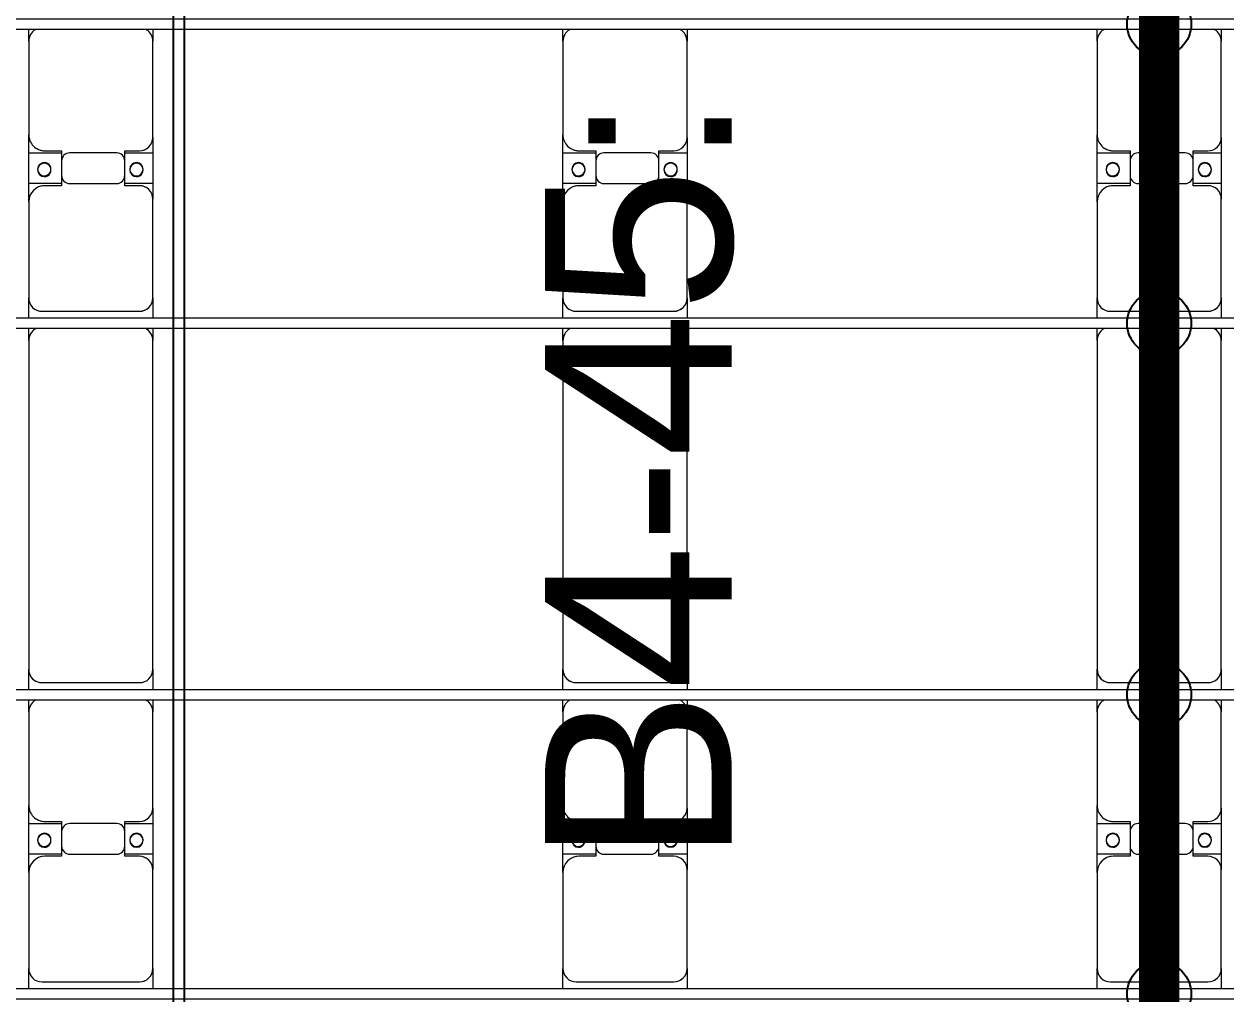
# Model space of a CAD drawing. Header units: millimetres. Extents: x -178706 to 107777, y -87310 to 933.
# Drawn here: x -89141 to -84641, y -75261 to -71631 of the extents above; entities that cross this region are included whole.
import ezdxf

# ---------------------------------------------------------------- set-up
doc = ezdxf.new("R2010")
doc.units = ezdxf.units.MM
doc.layers.add('A-GENM', color=13, linetype='Continuous', lineweight=9)
doc.layers.add('S-BEAM', color=12, linetype='Continuous', lineweight=9)
doc.layers.add('GC-GHI CHU', color=2, linetype='Continuous')
doc.layers.add('GC-HOP 40x60 GIA CUONG', color=1, linetype='Continuous')
doc.styles.add('GC_VN', font='arial.ttf')

# ---------------------------------------------------------------- blocks, each defined once
blk = doc.blocks.new('Dai phao do pin - DẢI PHAO ĐỠ PIN-V41-BỐ TRÍ KHUNG KẾT CẤU BÈ PIN 04')
at = {"layer": 'A-GENM', "color": 7}
for p, q in [((694.7, 241.6), (769.7, 241.6)), ((1129.7, 241.6), (769.7, 241.6)), ((1129.7, 241.6), (1312.2, 241.6)), ((1197.8, 241.6), (1380.3, 241.6)), ((1197.8, 118.2), (1197.8, 241.6)), ((1312.2, 241.6), (1312.2, 118.2)), ((1730.3, 241.6), (1380.3, 241.6)), ((1730.3, 241.6), (1774.7, 241.6)), ((1814.7, 241.6), (1889.7, 241.6)), ((3120.3, 241.6), (1889.7, 241.6)), ((3120.3, 241.6), (3164.7, 241.6)), ((3204.7, 241.6), (3279.7, 241.6)), ((3639.7, 241.6), (3279.7, 241.6)), ((3639.7, 241.6), (3822.2, 241.6)), ((3707.8, 241.6), (3890.3, 241.6)), ((3707.8, 118.2), (3707.8, 241.6)), ((3822.2, 241.6), (3822.2, 118.2)), ((4240.3, 241.6), (3890.3, 241.6)), ((4240.3, 241.6), (4284.7, 241.6)), ((719.7, 191.6), (719.7, -173.4)), ((1189.7, 118.2), (1189.7, 181.6)), ((1320.3, 181.6), (1320.3, 118.2)), ((1839.7, 191.6), (1839.7, -173.4)), ((3229.7, 191.6), (3229.7, -173.4)), ((3699.7, 118.2), (3699.7, 181.6)), ((3830.3, 181.6), (3830.3, 118.2)), ((1282.2, 118.2), (1189.7, 118.2)), ((1320.3, 118.2), (1227.8, 118.2)), ((3792.2, 118.2), (3699.7, 118.2)), ((3830.3, 118.2), (3737.8, 118.2)), ((1197.8, 88.2), (1197.8, -88.2)), ((1312.2, -88.2), (1312.2, 88.2)), ((3707.8, 88.2), (3707.8, -88.2)), ((3822.2, -88.2), (3822.2, 88.2)), ((1189.7, -173.4), (1189.7, -118.2)), ((1189.7, -118.2), (1282.2, -118.2)), ((1197.8, -223.4), (1197.8, -118.2)), ((1227.8, -118.2), (1320.3, -118.2)), ((1312.2, -118.2), (1312.2, -223.4)), ((1320.3, -118.2), (1320.3, -173.4)), ((3699.7, -173.4), (3699.7, -118.2)), ((3699.7, -118.2), (3792.2, -118.2)), ((3707.8, -223.4), (3707.8, -118.2)), ((3737.8, -118.2), (3830.3, -118.2)), ((3822.2, -118.2), (3822.2, -223.4)), ((3830.3, -118.2), (3830.3, -173.4)), ((769.7, -223.4), (694.7, -223.4)), ((769.7, -223.4), (1139.7, -223.4)), ((1312.2, -223.4), (1139.7, -223.4)), ((1370.3, -223.4), (1197.8, -223.4)), ((1370.3, -223.4), (1730.3, -223.4)), ((1774.7, -223.4), (1730.3, -223.4)), ((1889.7, -223.4), (1814.7, -223.4)), ((1889.7, -223.4), (3120.3, -223.4)), ((3164.7, -223.4), (3120.3, -223.4)), ((3279.7, -223.4), (3204.7, -223.4)), ((3279.7, -223.4), (3649.7, -223.4)), ((3822.2, -223.4), (3649.7, -223.4)), ((3880.3, -223.4), (3707.8, -223.4)), ((3880.3, -223.4), (4240.3, -223.4)), ((4284.7, -223.4), (4240.3, -223.4))]:
    blk.add_line(p, q, dxfattribs=at)
for centre, radius, start, end in [((769.7, 191.6), 50, 90, 180), ((769.7, 191.6), 50, 135, 180), ((1129.7, 181.6), 60, 360, 90), ((1380.3, 181.6), 60, 90, 180), ((1730.3, 191.6), 50, 30, 90), ((1730.3, 191.6), 50, 30, 45), ((1889.7, 191.6), 50, 90, 180), ((1889.7, 191.6), 50, 105, 180), ((3120.3, 191.6), 50, 30, 90), ((3120.3, 191.6), 50, 30, 90), ((3279.7, 191.6), 50, 90, 180), ((3279.7, 191.6), 50, 135, 180), ((3639.7, 181.6), 60, 360, 90), ((3890.3, 181.6), 60, 90, 180), ((4240.3, 191.6), 50, 30, 90), ((4240.3, 191.6), 50, 30, 45), ((1129.7, 181.6), 60, 360, 30), ((1248.6, 183.2), 25, 0, 180), ((1248.6, 183.2), 25, 180, 0), ((1251.4, 183.2), 25, 0, 180), ((1251.4, 183.2), 25, 180, 0), ((1380.3, 181.6), 60, 150, 180), ((3639.7, 181.6), 60, 360, 30), ((3758.6, 183.2), 25, 360, 180), ((3758.6, 183.2), 25, 180, 0), ((3761.4, 183.2), 25, 0, 180), ((3761.4, 183.2), 25, 180, 0), ((3890.3, 181.6), 60, 150, 180), ((1227.8, 88.2), 30, 90, 180), ((1282.2, 88.2), 30, 360, 90), ((3737.8, 88.2), 30, 90, 180), ((3792.2, 88.2), 30, 360, 90), ((1227.8, -88.2), 30, 180, 270), ((1282.2, -88.2), 30, 270, 360), ((3737.8, -88.2), 30, 180, 270), ((3792.2, -88.2), 30, 270, 360), ((769.7, -173.4), 50, 180, 270), ((769.7, -173.4), 50, 180, 225), ((1139.7, -173.4), 50, 270, 360), ((1139.7, -173.4), 50, 315, 360), ((1248.6, -161.8), 25, 360, 180), ((1248.6, -161.8), 25, 180, 360), ((1251.4, -161.8), 25, 0, 180), ((1251.4, -161.8), 25, 180, 0), ((1370.3, -173.4), 50, 180, 270), ((1370.3, -173.4), 50, 180, 225), ((1889.7, -173.4), 50, 180, 270), ((1889.7, -173.4), 50, 180, 270), ((3279.7, -173.4), 50, 180, 270), ((3279.7, -173.4), 50, 180, 225), ((3649.7, -173.4), 50, 270, 360), ((3649.7, -173.4), 50, 315, 360), ((3758.6, -161.8), 25, 0, 180), ((3758.6, -161.8), 25, 180, 0), ((3761.4, -161.8), 25, 0, 180), ((3761.4, -161.8), 25, 180, 360), ((3880.3, -173.4), 50, 180, 270), ((3880.3, -173.4), 50, 180, 225), ((1730.3, -173.4), 50, 270, 330), ((1730.3, -173.4), 50, 315, 330), ((3120.3, -173.4), 50, 270, 330), ((3120.3, -173.4), 50, 285, 330), ((4240.3, -173.4), 50, 270, 330), ((4240.3, -173.4), 50, 315, 330)]:
    blk.add_arc(centre, radius, start, end, dxfattribs=at)
blk = doc.blocks.new('Dai phao do pin - DẢI PHAO ĐỠ PIN-V42-BỐ TRÍ KHUNG KẾT CẤU BÈ PIN 04')
at = {"layer": 'A-GENM', "color": 7}
for p, q in [((694.7, 241.6), (769.7, 241.6)), ((1129.7, 241.6), (769.7, 241.6)), ((1129.7, 241.6), (1312.2, 241.6)), ((1197.8, 241.6), (1380.3, 241.6)), ((1197.8, 118.2), (1197.8, 241.6)), ((1312.2, 241.6), (1312.2, 118.2)), ((1730.3, 241.6), (1380.3, 241.6)), ((1730.3, 241.6), (1774.7, 241.6)), ((1814.7, 241.6), (1889.7, 241.6)), ((3120.3, 241.6), (1889.7, 241.6)), ((3120.3, 241.6), (3164.7, 241.6)), ((3204.7, 241.6), (3279.7, 241.6)), ((3639.7, 241.6), (3279.7, 241.6)), ((3639.7, 241.6), (3822.2, 241.6)), ((3707.8, 241.6), (3890.3, 241.6)), ((3707.8, 118.2), (3707.8, 241.6)), ((3822.2, 241.6), (3822.2, 118.2)), ((4240.3, 241.6), (3890.3, 241.6)), ((4240.3, 241.6), (4284.7, 241.6)), ((719.7, 191.6), (719.7, -173.4)), ((1189.7, 118.2), (1189.7, 181.6)), ((1320.3, 181.6), (1320.3, 118.2)), ((1839.7, 191.6), (1839.7, -173.4)), ((3229.7, 191.6), (3229.7, -173.4)), ((3699.7, 118.2), (3699.7, 181.6)), ((3830.3, 181.6), (3830.3, 118.2)), ((1282.2, 118.2), (1189.7, 118.2)), ((1320.3, 118.2), (1227.8, 118.2)), ((3792.2, 118.2), (3699.7, 118.2)), ((3830.3, 118.2), (3737.8, 118.2)), ((1197.8, 88.2), (1197.8, -88.2)), ((1312.2, -88.2), (1312.2, 88.2)), ((3707.8, 88.2), (3707.8, -88.2)), ((3822.2, -88.2), (3822.2, 88.2)), ((1189.7, -173.4), (1189.7, -118.2)), ((1189.7, -118.2), (1282.2, -118.2)), ((1197.8, -223.4), (1197.8, -118.2)), ((1227.8, -118.2), (1320.3, -118.2)), ((1312.2, -118.2), (1312.2, -223.4)), ((1320.3, -118.2), (1320.3, -173.4)), ((3699.7, -173.4), (3699.7, -118.2)), ((3699.7, -118.2), (3792.2, -118.2)), ((3707.8, -223.4), (3707.8, -118.2)), ((3737.8, -118.2), (3830.3, -118.2)), ((3822.2, -118.2), (3822.2, -223.4)), ((3830.3, -118.2), (3830.3, -173.4)), ((769.7, -223.4), (694.7, -223.4)), ((769.7, -223.4), (1139.7, -223.4)), ((1312.2, -223.4), (1139.7, -223.4)), ((1370.3, -223.4), (1197.8, -223.4)), ((1370.3, -223.4), (1730.3, -223.4)), ((1774.7, -223.4), (1730.3, -223.4)), ((1889.7, -223.4), (1814.7, -223.4)), ((1889.7, -223.4), (3120.3, -223.4)), ((3164.7, -223.4), (3120.3, -223.4)), ((3279.7, -223.4), (3204.7, -223.4)), ((3279.7, -223.4), (3649.7, -223.4)), ((3822.2, -223.4), (3649.7, -223.4)), ((3880.3, -223.4), (3707.8, -223.4)), ((3880.3, -223.4), (4240.3, -223.4)), ((4284.7, -223.4), (4240.3, -223.4))]:
    blk.add_line(p, q, dxfattribs=at)
for centre, radius, start, end in [((769.7, 191.6), 50, 90, 180), ((769.7, 191.6), 50, 135, 180), ((1129.7, 181.6), 60, 360, 90), ((1380.3, 181.6), 60, 90, 180), ((1730.3, 191.6), 50, 30, 90), ((1730.3, 191.6), 50, 30, 45), ((1889.7, 191.6), 50, 90, 180), ((1889.7, 191.6), 50, 105, 180), ((3120.3, 191.6), 50, 30, 90), ((3120.3, 191.6), 50, 30, 90), ((3279.7, 191.6), 50, 90, 180), ((3279.7, 191.6), 50, 135, 180), ((3639.7, 181.6), 60, 360, 90), ((3890.3, 181.6), 60, 90, 180), ((4240.3, 191.6), 50, 30, 90), ((4240.3, 191.6), 50, 30, 45), ((1129.7, 181.6), 60, 360, 30), ((1248.6, 183.2), 25, 0, 180), ((1248.6, 183.2), 25, 180, 0), ((1251.4, 183.2), 25, 0, 180), ((1251.4, 183.2), 25, 180, 0), ((1380.3, 181.6), 60, 150, 180), ((3639.7, 181.6), 60, 360, 30), ((3758.6, 183.2), 25, 360, 180), ((3758.6, 183.2), 25, 180, 0), ((3761.4, 183.2), 25, 0, 180), ((3761.4, 183.2), 25, 180, 0), ((3890.3, 181.6), 60, 150, 180), ((1227.8, 88.2), 30, 90, 180), ((1282.2, 88.2), 30, 360, 90), ((3737.8, 88.2), 30, 90, 180), ((3792.2, 88.2), 30, 360, 90), ((1227.8, -88.2), 30, 180, 270), ((1282.2, -88.2), 30, 270, 360), ((3737.8, -88.2), 30, 180, 270), ((3792.2, -88.2), 30, 270, 360), ((769.7, -173.4), 50, 180, 270), ((769.7, -173.4), 50, 180, 225), ((1139.7, -173.4), 50, 270, 360), ((1139.7, -173.4), 50, 315, 360), ((1248.6, -161.8), 25, 360, 180), ((1248.6, -161.8), 25, 180, 360), ((1251.4, -161.8), 25, 0, 180), ((1251.4, -161.8), 25, 180, 0), ((1370.3, -173.4), 50, 180, 270), ((1370.3, -173.4), 50, 180, 225), ((1889.7, -173.4), 50, 180, 270), ((1889.7, -173.4), 50, 180, 270), ((3279.7, -173.4), 50, 180, 270), ((3279.7, -173.4), 50, 180, 225), ((3649.7, -173.4), 50, 270, 360), ((3649.7, -173.4), 50, 315, 360), ((3758.6, -161.8), 25, 0, 180), ((3758.6, -161.8), 25, 180, 0), ((3761.4, -161.8), 25, 0, 180), ((3761.4, -161.8), 25, 180, 360), ((3880.3, -173.4), 50, 180, 270), ((3880.3, -173.4), 50, 180, 225), ((1730.3, -173.4), 50, 270, 330), ((1730.3, -173.4), 50, 315, 330), ((3120.3, -173.4), 50, 270, 330), ((3120.3, -173.4), 50, 285, 330), ((4240.3, -173.4), 50, 270, 330), ((4240.3, -173.4), 50, 315, 330)]:
    blk.add_arc(centre, radius, start, end, dxfattribs=at)
blk = doc.blocks.new('Dai phao do pin - DẢI PHAO ĐỠ PIN-V43-BỐ TRÍ KHUNG KẾT CẤU BÈ PIN 04')
at = {"layer": 'A-GENM', "color": 7}
for p, q in [((694.7, 241.6), (769.7, 241.6)), ((1129.7, 241.6), (769.7, 241.6)), ((1129.7, 241.6), (1312.2, 241.6)), ((1197.8, 241.6), (1380.3, 241.6)), ((1197.8, 118.2), (1197.8, 241.6)), ((1312.2, 241.6), (1312.2, 118.2)), ((1730.3, 241.6), (1380.3, 241.6)), ((1730.3, 241.6), (1774.7, 241.6)), ((1814.7, 241.6), (1889.7, 241.6)), ((3120.3, 241.6), (1889.7, 241.6)), ((3120.3, 241.6), (3164.7, 241.6)), ((3204.7, 241.6), (3279.7, 241.6)), ((3639.7, 241.6), (3279.7, 241.6)), ((3639.7, 241.6), (3822.2, 241.6)), ((3707.8, 241.6), (3890.3, 241.6)), ((3707.8, 118.2), (3707.8, 241.6)), ((3822.2, 241.6), (3822.2, 118.2)), ((4240.3, 241.6), (3890.3, 241.6)), ((4240.3, 241.6), (4284.7, 241.6)), ((719.7, 191.6), (719.7, -173.4)), ((1189.7, 118.2), (1189.7, 181.6)), ((1320.3, 181.6), (1320.3, 118.2)), ((1839.7, 191.6), (1839.7, -173.4)), ((3229.7, 191.6), (3229.7, -173.4)), ((3699.7, 118.2), (3699.7, 181.6)), ((3830.3, 181.6), (3830.3, 118.2)), ((1282.2, 118.2), (1189.7, 118.2)), ((1320.3, 118.2), (1227.8, 118.2)), ((3792.2, 118.2), (3699.7, 118.2)), ((3830.3, 118.2), (3737.8, 118.2)), ((1197.8, 88.2), (1197.8, -88.2)), ((1312.2, -88.2), (1312.2, 88.2)), ((3707.8, 88.2), (3707.8, -88.2)), ((3822.2, -88.2), (3822.2, 88.2)), ((1189.7, -173.4), (1189.7, -118.2)), ((1189.7, -118.2), (1282.2, -118.2)), ((1197.8, -223.4), (1197.8, -118.2)), ((1227.8, -118.2), (1320.3, -118.2)), ((1312.2, -118.2), (1312.2, -223.4)), ((1320.3, -118.2), (1320.3, -173.4)), ((3699.7, -173.4), (3699.7, -118.2)), ((3699.7, -118.2), (3792.2, -118.2)), ((3707.8, -223.4), (3707.8, -118.2)), ((3737.8, -118.2), (3830.3, -118.2)), ((3822.2, -118.2), (3822.2, -223.4)), ((3830.3, -118.2), (3830.3, -173.4)), ((769.7, -223.4), (694.7, -223.4)), ((769.7, -223.4), (1139.7, -223.4)), ((1312.2, -223.4), (1139.7, -223.4)), ((1370.3, -223.4), (1197.8, -223.4)), ((1370.3, -223.4), (1730.3, -223.4)), ((1774.7, -223.4), (1730.3, -223.4)), ((1889.7, -223.4), (1814.7, -223.4)), ((1889.7, -223.4), (3120.3, -223.4)), ((3164.7, -223.4), (3120.3, -223.4)), ((3279.7, -223.4), (3204.7, -223.4)), ((3279.7, -223.4), (3649.7, -223.4)), ((3822.2, -223.4), (3649.7, -223.4)), ((3880.3, -223.4), (3707.8, -223.4)), ((3880.3, -223.4), (4240.3, -223.4)), ((4284.7, -223.4), (4240.3, -223.4))]:
    blk.add_line(p, q, dxfattribs=at)
for centre, radius, start, end in [((769.7, 191.6), 50, 90, 180), ((769.7, 191.6), 50, 135, 180), ((1129.7, 181.6), 60, 360, 90), ((1380.3, 181.6), 60, 90, 180), ((1730.3, 191.6), 50, 30, 90), ((1730.3, 191.6), 50, 30, 45), ((1889.7, 191.6), 50, 90, 180), ((1889.7, 191.6), 50, 105, 180), ((3120.3, 191.6), 50, 30, 90), ((3120.3, 191.6), 50, 30, 90), ((3279.7, 191.6), 50, 90, 180), ((3279.7, 191.6), 50, 135, 180), ((3639.7, 181.6), 60, 360, 90), ((3890.3, 181.6), 60, 90, 180), ((4240.3, 191.6), 50, 30, 90), ((4240.3, 191.6), 50, 30, 45), ((1129.7, 181.6), 60, 360, 30), ((1248.6, 183.2), 25, 0, 180), ((1248.6, 183.2), 25, 180, 0), ((1251.4, 183.2), 25, 0, 180), ((1251.4, 183.2), 25, 180, 0), ((1380.3, 181.6), 60, 150, 180), ((3639.7, 181.6), 60, 360, 30), ((3758.6, 183.2), 25, 360, 180), ((3758.6, 183.2), 25, 180, 0), ((3761.4, 183.2), 25, 0, 180), ((3761.4, 183.2), 25, 180, 0), ((3890.3, 181.6), 60, 150, 180), ((1227.8, 88.2), 30, 90, 180), ((1282.2, 88.2), 30, 360, 90), ((3737.8, 88.2), 30, 90, 180), ((3792.2, 88.2), 30, 360, 90), ((1227.8, -88.2), 30, 180, 270), ((1282.2, -88.2), 30, 270, 360), ((3737.8, -88.2), 30, 180, 270), ((3792.2, -88.2), 30, 270, 360), ((769.7, -173.4), 50, 180, 270), ((769.7, -173.4), 50, 180, 225), ((1139.7, -173.4), 50, 270, 360), ((1139.7, -173.4), 50, 315, 360), ((1248.6, -161.8), 25, 360, 180), ((1248.6, -161.8), 25, 180, 360), ((1251.4, -161.8), 25, 0, 180), ((1251.4, -161.8), 25, 180, 0), ((1370.3, -173.4), 50, 180, 270), ((1370.3, -173.4), 50, 180, 225), ((1889.7, -173.4), 50, 180, 270), ((1889.7, -173.4), 50, 180, 270), ((3279.7, -173.4), 50, 180, 270), ((3279.7, -173.4), 50, 180, 225), ((3649.7, -173.4), 50, 270, 360), ((3649.7, -173.4), 50, 315, 360), ((3758.6, -161.8), 25, 0, 180), ((3758.6, -161.8), 25, 180, 0), ((3761.4, -161.8), 25, 0, 180), ((3761.4, -161.8), 25, 180, 360), ((3880.3, -173.4), 50, 180, 270), ((3880.3, -173.4), 50, 180, 225), ((1730.3, -173.4), 50, 270, 330), ((1730.3, -173.4), 50, 315, 330), ((3120.3, -173.4), 50, 270, 330), ((3120.3, -173.4), 50, 285, 330), ((4240.3, -173.4), 50, 270, 330), ((4240.3, -173.4), 50, 315, 330)]:
    blk.add_arc(centre, radius, start, end, dxfattribs=at)
blk = doc.blocks.new('Dầm C52 - Dầm C52-22346-BỐ TRÍ KHUNG KẾT CẤU BÈ PIN 04')
at = {"layer": 'S-BEAM', "color": 1}
for p, q in [((-87623.4, 20), (87623.4, 20)), ((87623.4, -20), (-87623.4, -20))]:
    blk.add_line(p, q, dxfattribs=at)
blk = doc.blocks.new('Dầm C52 - Hộp 40x60-15957-BỐ TRÍ KHUNG KẾT CẤU BÈ PIN 04')
at = {"layer": 'S-BEAM', "color": 3, "lineweight": 25}
for p, q in [((-37160, 20), (37160, 20)), ((37160, -20), (-37160, -20))]:
    blk.add_line(p, q, dxfattribs=at)
blk = doc.blocks.new('HOBANMONG_BEPIN 4_rvt-1-BỐ TRÍ KHUNG KẾT CẤU BÈ PIN 04')
at = {"layer": 'A-GENM', "color": 3, "lineweight": 25, "rotation": 90.00010434022407}
for name, p in [('Dai phao do pin - DẢI PHAO ĐỠ PIN-V41-BỐ TRÍ KHUNG KẾT CẤU BÈ PIN 04', (-88882.2, -75935.8)), ('Dai phao do pin - DẢI PHAO ĐỠ PIN-V42-BỐ TRÍ KHUNG KẾT CẤU BÈ PIN 04', (-86882.2, -75935.8)), ('Dai phao do pin - DẢI PHAO ĐỠ PIN-V43-BỐ TRÍ KHUNG KẾT CẤU BÈ PIN 04', (-84882.2, -75935.8))]:
    blk.add_blockref(name, p, dxfattribs=at)
at = {"layer": 'S-BEAM', "color": 3, "lineweight": 25}
for name, p, rotation in [('Dầm C52 - Hộp 40x60-15957-BỐ TRÍ KHUNG KẾT CẤU BÈ PIN 04', (-88562.2, -42626.9), 90.00010434022374), ('Dầm C52 - Dầm C52-22346-BỐ TRÍ KHUNG KẾT CẤU BÈ PIN 04', (-83808.5, -71631.2), 180.0001043386848), ('Dầm C52 - Dầm C52-22346-BỐ TRÍ KHUNG KẾT CẤU BÈ PIN 04', (-83805.5, -72751.2), 180.0001043386848), ('Dầm C52 - Dầm C52-22346-BỐ TRÍ KHUNG KẾT CẤU BÈ PIN 04', (-83801.7, -74141.2), 180.0001043386848), ('Dầm C52 - Dầm C52-22346-BỐ TRÍ KHUNG KẾT CẤU BÈ PIN 04', (-83798.6, -75261.2), 180.0001043386848)]:
    blk.add_blockref(name, p, dxfattribs=dict(at, rotation=rotation))

msp = doc.modelspace()

# ---------------------------------------------------------------- linework, layer by layer
at = {"layer": 'GC-HOP 40x60 GIA CUONG', "const_width": 150}
msp.add_lwpolyline([(-84891.3, -79275.9), (-84891.3, -64275.9)], dxfattribs=at)
at = {"layer": 'GC-HOP 40x60 GIA CUONG'}
for centre in [(-84891.3, -71631.2), (-84891.3, -72751.2), (-84891.3, -74141.2), (-84891.3, -75261.2)]:
    msp.add_circle(centre, 120, dxfattribs=at)

# ---------------------------------------------------------------- block references
at = {"lineweight": 5}
msp.add_blockref('HOBANMONG_BEPIN 4_rvt-1-BỐ TRÍ KHUNG KẾT CẤU BÈ PIN 04', (0, 0), dxfattribs=at)

# ---------------------------------------------------------------- texts
at = {"layer": 'GC-GHI CHU', "style": 'GC_VN'}
msp.add_text('B4-45: 3×15,0 m', height=700, rotation=90, dxfattribs=at).set_placement((-86491.3, -74775.9))

doc.saveas('drawing.dxf')
